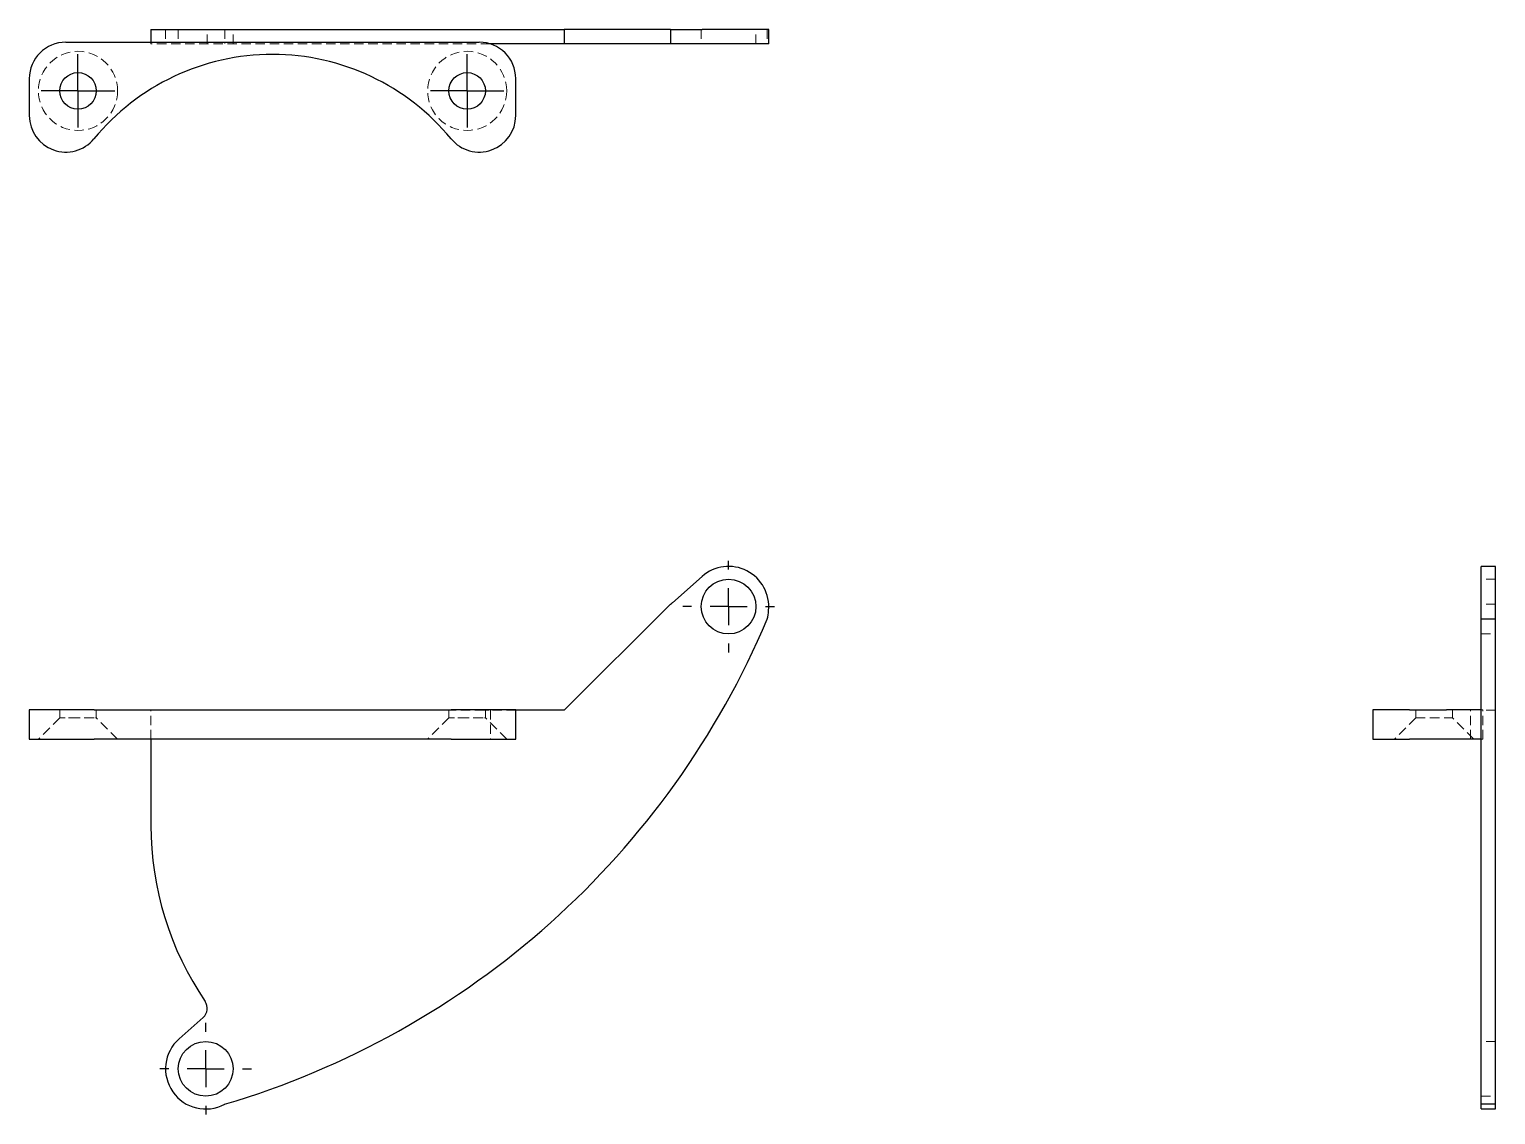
# Model space of a CAD drawing. Header units: millimetres. Extents: x 33 to 231, y 20 to 166.
import ezdxf

# ---------------------------------------------------------------- set-up
doc = ezdxf.new("R2010")
doc.units = ezdxf.units.MM
doc.linetypes.add('HIDDEN', pattern=[1.905, 1.27, -0.635])
doc.layers.add('10', color=7, linetype='Continuous')

# ---------------------------------------------------------------- blocks, each defined once
blk = doc.blocks.new('SW_CENTERMARKSYMBOL_0')
at = {"layer": '10', "color": 0}
for p, q in [((0, 5), (0, 6.2)), ((0, 0), (0, 2.5)), ((-5, 0), (-6.2, 0)), ((0, 0), (-2.5, 0)), ((0, 0), (0, -2.5)), ((0, 0), (2.5, 0)), ((5, 0), (6.2, 0)), ((0, -5), (0, -6.2))]:
    blk.add_line(p, q, dxfattribs=at)
blk = doc.blocks.new('SW_CENTERMARKSYMBOL_1')
at = {"layer": '10', "color": 0}
for p, q in [((0, 5), (0, 6.2)), ((0, 0), (0, 2.5)), ((-5, 0), (-6.2, 0)), ((0, 0), (-2.5, 0)), ((0, 0), (0, -2.5)), ((0, 0), (2.5, 0)), ((5, 0), (6.2, 0)), ((0, -5), (0, -6.2))]:
    blk.add_line(p, q, dxfattribs=at)
blk = doc.blocks.new('SW_CENTERMARKSYMBOL_2')
at = {"layer": '10', "color": 0}
for p, q in [((0, 2.5), (0, 4.97)), ((0, 0), (0, 2.5)), ((-2.5, 0), (-4.97, 0)), ((0, 0), (-2.5, 0)), ((0, 0), (0, -2.5)), ((0, 0), (2.5, 0)), ((2.5, 0), (4.97, 0)), ((0, -2.5), (0, -4.97))]:
    blk.add_line(p, q, dxfattribs=at)
blk = doc.blocks.new('SW_CENTERMARKSYMBOL_3')
at = {"layer": '10', "color": 0}
for p, q in [((0, 2.5), (0, 4.97)), ((0, 0), (0, 2.5)), ((-2.5, 0), (-4.97, 0)), ((0, 0), (-2.5, 0)), ((0, 0), (0, -2.5)), ((0, 0), (2.5, 0)), ((2.5, 0), (4.97, 0)), ((0, -2.5), (0, -4.97))]:
    blk.add_line(p, q, dxfattribs=at)

msp = doc.modelspace()

# ---------------------------------------------------------------- linework, layer by layer
at = {"color": 7, "linetype": 'Continuous', "lineweight": 25}
for p, q in [((49.45, 166.3), (49.45, 164.56)), ((49.45, 166.3), (105.35, 166.3)), ((105.35, 166.3), (105.35, 164.33)), ((119.72, 166.3), (105.35, 166.3)), ((119.72, 166.3), (119.72, 164.33)), ((119.72, 166.3), (119.97, 166.3)), ((119.97, 166.3), (123.98, 166.3)), ((133, 166.3), (123.98, 166.3)), ((133, 164.33), (133, 166.3)), ((37.93, 164.56), (93.85, 164.56)), ((105.35, 164.33), (95.35, 164.33)), ((119.72, 164.33), (105.35, 164.33)), ((119.97, 164.33), (119.72, 164.33)), ((123.98, 164.33), (119.97, 164.33)), ((133, 164.33), (123.98, 164.33)), ((33, 159.63), (33, 154.63)), ((98.79, 154.63), (98.79, 159.63)), ((231.3, 93.68), (229.33, 93.68)), ((229.33, 87.71), (229.33, 93.68)), ((231.3, 87.71), (231.3, 93.68)), ((123.98, 92.32), (119.97, 88.77)), ((119.72, 88.59), (105.35, 74.23)), ((229.33, 86.54), (229.33, 87.71)), ((231.3, 86.54), (231.3, 87.71)), ((231.3, 86.54), (229.33, 86.54)), ((229.33, 20.97), (229.33, 86.54)), ((231.3, 20.97), (231.3, 86.54)), ((33, 74.27), (33, 70.32)), ((98.79, 70.32), (98.79, 74.27)), ((105.35, 74.23), (98.79, 74.23)), ((214.7, 74.27), (214.7, 70.32)), ((219.63, 74.27), (214.7, 74.27)), ((219.63, 74.27), (224.63, 74.27)), ((229.33, 74.27), (224.63, 74.27)), ((49.45, 70.32), (49.45, 58.64)), ((214.7, 70.32), (219.63, 70.32)), ((224.63, 70.32), (219.63, 70.32)), ((229.33, 70.32), (224.63, 70.32)), ((56.51, 32.69), (53.26, 29.82)), ((231.3, 20.97), (229.33, 20.97)), ((229.33, 20.32), (229.33, 20.97)), ((229.33, 20.32), (231.3, 20.32)), ((231.3, 20.32), (231.3, 20.97))]:
    msp.add_line(p, q, dxfattribs=at)
at = {"color": 7, "linetype": 'HIDDEN', "lineweight": 18}
for p, q in [((51.42, 166.3), (51.42, 164.33)), ((53.15, 166.3), (53.15, 164.33)), ((57.06, 164.33), (57.06, 166.3)), ((59.42, 166.3), (59.42, 164.33)), ((60.55, 164.33), (60.55, 166.3)), ((123.87, 166.3), (123.87, 164.33)), ((131.27, 164.33), (131.27, 166.3)), ((132.79, 166.3), (132.79, 164.33)), ((37.93, 164.56), (37.93, 164.56)), ((49.45, 164.56), (49.45, 164.56)), ((49.45, 164.33), (49.45, 164.56)), ((95.35, 164.33), (49.45, 164.33)), ((95.35, 164.33), (95.35, 164.33)), ((33, 159.63), (33, 159.63)), ((98.79, 159.63), (98.79, 159.63)), ((33, 154.63), (33, 154.63)), ((98.79, 154.63), (98.79, 154.63)), ((41.75, 151.5), (41.75, 151.5)), ((90.04, 151.5), (90.04, 151.5)), ((231.3, 91.95), (229.33, 91.95)), ((231.3, 88.59), (229.33, 88.59)), ((229.33, 84.55), (231.3, 84.55)), ((33, 74.27), (33, 74.27)), ((37.11, 74.27), (37.11, 73.2)), ((42.05, 73.2), (42.05, 74.27)), ((49.45, 74.23), (93.85, 74.23)), ((49.45, 70.32), (49.45, 74.23)), ((89.74, 74.27), (89.74, 73.2)), ((93.85, 74.23), (95.35, 74.23)), ((94.68, 73.2), (94.68, 74.27)), ((95.35, 74.23), (95.35, 70.32)), ((98.79, 74.23), (95.35, 74.23)), ((98.79, 74.27), (98.79, 74.27)), ((220.51, 74.27), (220.51, 73.2)), ((225.45, 73.2), (225.45, 74.27)), ((227.91, 70.32), (227.91, 74.27)), ((229.56, 74.27), (229.33, 74.27)), ((231.3, 74.23), (229.33, 74.23)), ((229.56, 74.27), (229.56, 74.23)), ((229.56, 70.32), (229.56, 74.23)), ((37.11, 73.2), (34.23, 70.32)), ((44.92, 70.32), (42.05, 73.2)), ((89.74, 73.2), (86.86, 70.32)), ((97.56, 70.32), (94.68, 73.2)), ((220.51, 73.2), (217.64, 70.32)), ((220.51, 73.2), (225.45, 73.2)), ((228.33, 70.32), (225.45, 73.2)), ((33, 70.32), (33, 70.32)), ((98.79, 70.32), (98.79, 70.32)), ((229.33, 70.32), (229.56, 70.32)), ((231.3, 29.45), (229.33, 29.45)), ((229.33, 22.05), (231.3, 22.05))]:
    msp.add_line(p, q, dxfattribs=at)
at = {"color": 7, "linetype": 'Continuous', "lineweight": 25, "flags": 128}
for points in [[(41.75, 74.27), (41.26, 74.27), (40.7, 74.27), (40.08, 74.27), (39.42, 74.27), (38.73, 74.27), (38.02, 74.27), (37.31, 74.27), (36.61, 74.27), (35.94, 74.27), (35.31, 74.27), (34.74, 74.27), (34.23, 74.27), (33.8, 74.27), (33.46, 74.27), (33.2, 74.27), (33.05, 74.27), (33, 74.27)], [(41.75, 74.27), (42.92, 74.27), (44.16, 74.27), (45.47, 74.27), (46.85, 74.27), (48.29, 74.27), (49.79, 74.27), (51.35, 74.27), (52.94, 74.27), (54.58, 74.27), (56.26, 74.27), (57.97, 74.27), (59.7, 74.27), (61.46, 74.27), (63.23, 74.27), (65, 74.27), (66.78, 74.27), (68.56, 74.27), (70.33, 74.27), (72.08, 74.27), (73.82, 74.27), (75.53, 74.27), (77.2, 74.27), (78.85, 74.27), (80.44, 74.27), (82, 74.27), (83.49, 74.27), (84.94, 74.27), (86.32, 74.27), (87.63, 74.27), (88.87, 74.27), (90.04, 74.27)], [(98.79, 74.27), (98.74, 74.27), (98.58, 74.27), (98.33, 74.27), (97.99, 74.27), (97.56, 74.27), (97.05, 74.27), (96.48, 74.27), (95.85, 74.27), (95.18, 74.27), (94.48, 74.27), (93.77, 74.27), (93.06, 74.27), (92.37, 74.27), (91.71, 74.27), (91.09, 74.27), (90.53, 74.27), (90.04, 74.27)], [(33, 70.32), (33.05, 70.32), (33.2, 70.32), (33.46, 70.32), (33.8, 70.32), (34.23, 70.32), (34.74, 70.32), (35.31, 70.32), (35.94, 70.32), (36.61, 70.32), (37.31, 70.32), (38.02, 70.32), (38.73, 70.32), (39.42, 70.32), (40.08, 70.32), (40.7, 70.32), (41.26, 70.32), (41.75, 70.32)], [(90.04, 70.32), (88.87, 70.32), (87.63, 70.32), (86.32, 70.32), (84.94, 70.32), (83.49, 70.32), (82, 70.32), (80.44, 70.32), (78.85, 70.32), (77.2, 70.32), (75.53, 70.32), (73.82, 70.32), (72.08, 70.32), (70.33, 70.32), (68.56, 70.32), (66.78, 70.32), (65, 70.32), (63.23, 70.32), (61.46, 70.32), (59.7, 70.32), (57.97, 70.32), (56.26, 70.32), (54.58, 70.32), (52.94, 70.32), (51.35, 70.32), (49.79, 70.32), (48.29, 70.32), (46.85, 70.32), (45.47, 70.32), (44.16, 70.32), (42.92, 70.32), (41.75, 70.32)], [(90.04, 70.32), (90.53, 70.32), (91.09, 70.32), (91.71, 70.32), (92.37, 70.32), (93.06, 70.32), (93.77, 70.32), (94.48, 70.32), (95.18, 70.32), (95.85, 70.32), (96.48, 70.32), (97.05, 70.32), (97.56, 70.32), (97.99, 70.32), (98.33, 70.32), (98.58, 70.32), (98.74, 70.32), (98.79, 70.32)]]:
    msp.add_lwpolyline(points, dxfattribs=at)
at = {"color": 7, "linetype": 'HIDDEN', "lineweight": 18, "flags": 128}
for points in [[(39.58, 73.2), (39.07, 73.2), (38.58, 73.2), (38.13, 73.2), (37.75, 73.2), (37.44, 73.2), (37.23, 73.2), (37.13, 73.2), (37.13, 73.2), (37.23, 73.2), (37.44, 73.2), (37.75, 73.2), (38.13, 73.2), (38.58, 73.2), (39.07, 73.2), (39.58, 73.2), (40.09, 73.2), (40.58, 73.2), (41.03, 73.2), (41.41, 73.2), (41.72, 73.2), (41.93, 73.2), (42.03, 73.2), (42.03, 73.2), (41.93, 73.2), (41.72, 73.2), (41.41, 73.2), (41.03, 73.2), (40.58, 73.2), (40.09, 73.2), (39.58, 73.2)], [(92.21, 73.2), (91.7, 73.2), (91.21, 73.2), (90.76, 73.2), (90.38, 73.2), (90.07, 73.2), (89.86, 73.2), (89.76, 73.2), (89.76, 73.2), (89.86, 73.2), (90.07, 73.2), (90.38, 73.2), (90.76, 73.2), (91.21, 73.2), (91.7, 73.2), (92.21, 73.2), (92.72, 73.2), (93.21, 73.2), (93.66, 73.2), (94.04, 73.2), (94.35, 73.2), (94.56, 73.2), (94.66, 73.2), (94.66, 73.2), (94.56, 73.2), (94.35, 73.2), (94.04, 73.2), (93.66, 73.2), (93.21, 73.2), (92.72, 73.2), (92.21, 73.2)]]:
    msp.add_lwpolyline(points, dxfattribs=at)
at = {"color": 7, "linetype": 'HIDDEN', "lineweight": 18}
for centre in [(39.58, 157.98), (92.21, 157.98)]:
    msp.add_circle(centre, 5.35, dxfattribs=at)
at = {"color": 7, "linetype": 'Continuous', "lineweight": 25}
for centre, radius in [((39.58, 157.98), 2.47), ((92.21, 157.98), 2.47), ((127.57, 88.25), 3.7), ((56.85, 25.75), 3.7)]:
    msp.add_circle(centre, radius, dxfattribs=at)
for centre, radius, start, end in [((37.93, 159.63), 4.93, 90, 180), ((65.89, 131.66), 31.25, 39.4006, 140.5994), ((93.85, 159.63), 4.93, 360, 90), ((37.93, 154.63), 4.93, 180, 320.5994), ((93.85, 154.63), 4.93, 219.4006, 360), ((127.57, 88.25), 5.43, 354.3442, 131.4677), ((118.88, 90.01), 1.64, 300.5421, 311.4677), ((123.06, 88.7), 9.97, 347.5266, 354.3442), ((26.87, 131.21), 114.95, 286.4465, 337.1326), ((91.64, 58.62), 42.19, 179.9625, 214.2864), ((55.42, 33.93), 1.64, 311.4677, 34.2864), ((56.85, 25.75), 5.43, 131.4677, 298.2407)]:
    msp.add_arc(centre, radius, start, end, dxfattribs=at)

# ---------------------------------------------------------------- block references
at = {"layer": '10'}
for name, p in [('SW_CENTERMARKSYMBOL_3', (39.58, 157.98)), ('SW_CENTERMARKSYMBOL_2', (92.21, 157.98)), ('SW_CENTERMARKSYMBOL_1', (127.57, 88.25)), ('SW_CENTERMARKSYMBOL_0', (56.85, 25.75))]:
    msp.add_blockref(name, p, dxfattribs=at)

doc.saveas('drawing.dxf')
